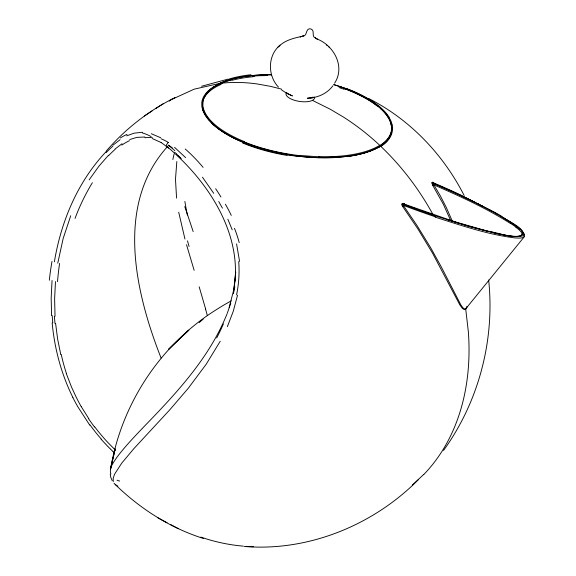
<?xml version="1.0" encoding="UTF-8"?>
<svg xmlns="http://www.w3.org/2000/svg" width="576" height="576" viewBox="0 0 576 576"><rect width="100%" height="100%" fill="white"/><g stroke="black" fill="none" stroke-linecap="round" stroke-linejoin="round"><path stroke-width="0.86" d="M202.543 106.898L202.781 101.095A95.58 38.966 8.4 0 1 203.702 98.258A95.494 39.074 8.9 0 1 219.888 83.765M202.399 104.062L202.493 102.802M431.842 182.923L432.54 185.011L443.268 204.127L450.713 220.572M229.162 307.462L233.726 289.937L235.066 280.966L235.678 271.958L233.798 289.901M55.469 281.592L54.619 298.886L55.044 316.202M52.049 280.476L51.178 298.037L51.595 315.626M176.832 161.532L175.486 179.201L176.566 198.122M345.355 88.819L345.377 88.272M54.382 261.792C61.106 221.314 77.738 181.606 106.207 151.582M57.758 263.189L63.158 238.507L70.733 215.741M235.066 280.966L235.08 280.872C239.645 228.42 205.654 178.891 167.069 146.614L166.507 144.778L168.185 142.43M202.594 102.06L202.781 101.095M227.124 313.654C209.347 358.207 175.91 393.782 143.006 427.666C133.812 437.378 124.488 447.048 116.525 457.819C113.522 462.506 108.72 468.065 110.866 473.969M237.557 295.164L233.266 311.278L227.347 326.678M334.584 83.203C345.47 66.722 334.001 45.475 316.937 38.952L317.484 39.326L315.36 37.822L315.691 38.095C310.86 36.778 315.461 30.65 310.946 28.966C305.165 27.439 307.699 36.54 302.731 36.058L303.617 35.762L300.154 36.914L301.37 36.511C293.443 38.189 285.156 40.32 279.13 46.08M115.229 448.862L110.678 468.382C121.86 402.984 161.086 343.75 217.606 308.88A435.442 288.922 39.4 0 1 231.336 300.845M110.448 469.303L114.098 453.679M230.796 303.091L227.39 312.955M467.086 306.634L465.826 309.096L464.227 309.607L462.37 308.34L459.914 305.042L432.612 253.282L417.91 228.953L402.653 206.474L403.567 205.812L416.729 225.079L430.74 247.846L441.425 267.149L460.922 305.064L462.859 307.728L464.53 309.002L465.862 308.671L466.978 306.727M345.377 88.769L345.744 88.394M220.219 341.244L206.23 364.19L188.186 388.368L169.639 409.968L133.848 448.661L121.745 463.118L114.545 474.257L113.191 478.181L113.256 481.594M435.103 217.123C461.347 225.446 487.735 234.598 515.203 237.931C517.781 237.96 525.679 239.242 524.462 234.461M432.706 182.52L432.382 183.017A0.842 0.749 31.2 0 1 431.906 182.7L432.23 182.203A0.842 0.749 30.1 0 0 432.706 182.52A628.618 399.334 3.5 0 1 460.195 194.76L495.058 212.501A253.051 131.054 10.5 0 1 501.394 216.137C506.664 221.083 524.376 226.944 523.649 235.606C512.107 239.206 499.853 232.56 488.261 231.516M89.165 179.813L98.921 166.19L108.518 155.232M443.549 450.418C478.8 401.645 494.993 339.804 488.65 279.994M379.08 147.262L379.354 146.894M379.541 146.65L379.915 146.153M332.921 85.738C327.067 93.802 317.153 97.985 307.368 98.251L313.394 97.114M524.462 236.542L465.862 308.671A0.85 0.684 45.1 0 0 465.739 309.19L468.382 332.028A253.62 185.71 55.3 0 1 423.835 474.458M244.008 141.595L243.353 142.344M106.294 151.063C125.287 128.923 148.81 110.642 174.902 97.618M280.051 45.216C267.538 55.361 267.494 75.823 278.496 87.113M166.99 147.161C114.941 205.315 135.468 292.918 161.078 358.049M418.133 479.938C373.111 525.197 308.354 551.722 244.282 546.466M278.021 47.124L278.978 46.224M412.301 485.035L423.785 474.415M112.91 145.224L120.06 139.702M199.159 322.639L203.191 319.147M115.085 149.004L122.054 143.705M169.25 101.153L171.389 99.59L194.198 89.158L219.636 83.426M144.245 116.042L151.992 111.017M155.952 108.41L163.058 103.802M405.806 205.178L406.541 205.344M126.727 135.842L134.107 133.164L142.474 132.271M129.744 139.536L136.865 137.369L144.936 137.016M405.454 204.775L403.682 203.414L402.199 203.738A0.871 0.641 69 0 0 402.581 204.149A363.197 129.787 12.8 0 0 435.571 215.978L469.166 226.469L497.218 233.611M492.638 232.279L488.318 231.228A173.93 70.502 12.9 0 1 483.545 230.004L459.086 222.984A318.694 117.194 12.8 0 1 450 220.126L403.43 203.81L402.581 204.149M201.564 86.256L228.218 79.07M310.306 98.014L312.926 97.682M252.526 76.219L255.578 75.953A95.386 38.599 8.5 0 1 260.77 75.629M253.541 76.126L254.556 76.039M318.953 156.83L299.65 155.426M318.902 157.658L317.635 157.615M319.118 157.752L315.727 157.543M317.203 157.687L311.234 157.306M313.805 157.45L315.72 157.543M314.446 157.486L315.086 157.522M313.805 157.457L311.875 157.342M312.034 157.435L309.298 157.169L309.938 157.219M310.738 157.356L308.65 157.126M308.779 157.212L306.058 156.917M308.131 157.162L304.754 156.802L305.51 156.946M306.706 156.974L307.354 157.025M304.855 156.888L297.612 156.024A95.508 39.276 8.7 0 1 292.507 155.34L287.41 154.534M304.2 156.823L299.606 156.341M302.155 156.542L302.803 156.607M300.197 156.334L300.852 156.406M508.903 235.526C518.321 238.018 530.258 235.584 516.794 226.62A85.781 40.27 12.8 0 0 511.034 222.559C486.23 206.784 459.288 194.71 432.382 183.017M508.421 235.735L498.01 233.798M501.696 234.533C508.63 236.376 533.124 239.746 515.959 227.369M500.594 234.331L501.242 234.461M500.191 234.23L497.304 233.647M497.707 233.712L495.194 233.186M495.259 233.172L492.559 232.553M281.462 89.114L270.295 86.306L257.242 83.966A204.372 152.899 55.2 0 0 220.471 83.311M168.66 147.348L167.069 146.614M465.214 225.173L483.516 230.306A173.369 71.784 12.8 0 0 488.254 231.545M463.385 224.626L464.602 224.986M461.57 224.071L462.78 224.438M151.301 133.74L160.74 137.75M459.151 223.337L460.361 223.704M447.214 219.564L449.374 220.262M152.309 138.571L161.453 142.661M429.466 213.61L432.274 214.582M203.443 538.474C170.165 527.976 140.155 508.745 115.214 484.495L114.026 483.199M426.83 212.688L428.76 213.365M425.542 212.242L421.056 210.65M413.446 207.9L415.973 208.822M408.42 206.042L410.926 206.971M408.11 205.927L406.858 205.459M291.744 95.645L292.435 95.904L287.258 93.643L281.477 89.856M434.347 183.614L451.454 191.131A620.309 393.602 3.7 0 1 460.411 195.35M312.422 100.368L330.408 109.325L343.447 117.065A205.056 153.907 54.8 0 1 379.807 145.368L380.009 145.656M460.469 195.3L475.466 202.586M291.161 95.378L287.978 93.614M404.345 204.062L405.23 204.588A6.271 4.414 34.4 0 1 405.914 205.114M478.044 203.89L479.981 204.876M481.435 205.625L482.882 206.374M117.857 486.194L115.214 484.495M368.482 98.41C409.788 119.311 443.174 154.282 464.105 195.408M157.939 517.86L167.047 522.698M170.914 524.736L178.43 528.718M490.09 210.197L491.515 210.974M433.008 182.549L433.735 183.067A4.867 1.872 38.8 0 1 434.282 183.542M503.244 217.678L505.483 219.038M506.225 219.499L508.205 220.738M508.702 221.062L509.206 221.378M509.702 221.702L510.199 222.026M510.271 223.373C486.144 208.102 460.015 196.294 433.901 184.889A5.998 2.167 39.2 0 1 433.339 184.32L432.734 183.636M510.689 222.35L512.122 223.308M512.568 223.61L513.446 224.215M513.886 224.525L514.325 224.834M514.757 225.137L515.182 225.446M516.341 226.296L516.715 226.584M517.09 226.865L517.464 227.153M376.927 105.509L377.546 105.998A95.429 38.729 8.9 0 1 381.031 108.958M287.158 92.988L287.546 93.305M518.846 228.254L520.387 229.572M326.362 44.82L327.348 45.634M328.32 46.44L329.422 47.354M174.557 147.341L185.645 157.637M174.823 152.23L175.284 152.626M176.206 153.425L176.666 153.828M176.666 154.397L181.087 158.594L177.35 155.038M113.875 452.383L112.86 451.418M115.661 450.374L108.079 442.721A229.198 204.07 -71.8 0 1 94.687 426.809M112.529 451.094L110.52 449.136M211.55 122.674L213.235 124.279A95.602 39.154 8.4 0 1 211.558 122.674A95.508 39.11 8.4 0 1 209.534 120.521L208.613 119.441M110.196 448.812L108.223 446.832M521.683 230.789L522.605 231.746M107.885 446.486L106.524 445.075M106.178 444.715L105.487 443.988M105.142 443.621L101.095 439.193M209.059 119.981L209.527 120.521M522.792 231.962L523.145 232.38M523.31 232.589L523.634 233.014M202.464 177.206L213.754 193.334M89.741 425.131L78.034 407.117A199.116 174.607 -75.7 0 1 72.85 397.526M88.783 418.68L81.245 406.613M523.778 233.23L524.297 234.108M388.915 117.13L390.982 121.061L392.206 124.978M388.058 116.69L390.096 120.586L391.298 124.452M388.195 117.353L388.663 118.138M432.814 185.486L433.901 184.889L440.402 195.977L446.278 207.418L452.218 220.903M218.743 201.521L222.43 208.159M388.814 118.39L390.01 120.737M433.094 214.74C419.263 189.367 401.544 166.09 380.614 146.153L380.556 146.102A96.286 39.11 8.6 0 1 319.018 157.55M388.966 118.649L389.246 119.174M389.383 119.434L389.642 119.959M72.9 397.49C61.358 374.234 54.562 348.746 52.164 322.934M112.226 480.679L110.772 477.331L110.239 474.156M227.844 219.175L232.207 229.802M390.01 120.737L391.709 126.907A95.58 38.959 8.9 0 1 391.738 129.881A95.508 38.83 8.5 0 1 379.656 146.059M390.233 121.255L391.205 124.106M402.451 204.516L402.948 205.229A5.047 3.47 34.4 0 0 403.56 205.812M66.276 373.471L71.561 387.18L76.147 397.08A197.381 173.866 -74.8 0 0 81.223 406.62M203.789 109.922L202.86 105.984L202.838 102.161A95.263 38.7 8.5 0 1 220.702 83.419M202.738 110.304L201.802 106.322L201.787 102.463A96.228 39.089 8.4 0 1 219.946 83.556M194.134 270.302L186.53 244.721M199.166 286.783L205.646 309.031M202.543 106.891L203.436 110.592A95.702 39.074 8.6 0 0 208.512 119.441M184.946 239.018L178.704 212.191M236.585 243.9L239.573 261.418M220.342 84.557L220.183 83.894L221.422 83.347A95.105 38.887 8.7 0 1 231.07 80.028M60.775 354.586L57.629 339.106L55.598 323.395M391.579 125.899L391.709 126.907M253.397 546.718A115.43 75.658 8.5 0 1 245.873 546.343M243.36 546.149A115.43 75.658 8.5 0 1 200.866 537.077M168.408 145.073A188.057 73.562 72.9 0 1 172.282 147.845M161.1 138.766A181.937 77.234 77.6 0 1 168.422 142.481M234.814 286.697A93.557 79.142 -80 0 1 233.381 293.695M392.09 124.963A96.228 39.377 8.9 0 1 380.866 146.239M402.703 206.402A2.693 1.814 57.7 0 1 401.789 204.43M403.43 203.81A0.871 0.641 68.5 0 1 403.049 203.4M435.434 216.85A363.6 129.766 12.9 0 1 403.97 205.582M495.295 213.17A253.303 133.034 10.3 0 1 496.577 213.89M500.386 216.086A253.303 133.034 10.3 0 1 501.638 216.821M510.473 223.308A85.27 38.93 13.3 0 1 516.197 227.318M458.51 223.186A318.118 118.044 12.7 0 1 450.778 220.759M432.77 183.636A1.584 0.59 39 0 1 432.497 183.283M403.661 203.81A1.649 1.138 34.1 0 1 404.33 204.098M161.179 142.56A186.113 73.814 74 0 1 168.473 148.147M168.516 145.368A192.341 72.95 71.6 0 1 174.809 150.61M142.474 132.977A155.966 70.459 87 0 1 151.092 136.584M120.305 137.974A103.464 43.171 -68.9 0 1 127.015 134.417M106.2 152.561A105.35 42.07 -66.5 0 1 112.831 146.167M57.528 281.7A253.678 217.958 62.3 0 1 59.602 263.39M52.776 322.884A250.243 239.458 12.1 0 1 52.2 315.598M101.239 439.042A226.022 201.247 -71 0 1 90 424.894M401.882 204.062A1.195 0.814 57.4 0 1 402.005 203.854M432.756 182.182A2.592 1.138 57.1 0 1 433.872 183.442M119.65 481.054A229.054 35.95 -18.7 0 1 117.014 480.197M223.402 323.899A155.117 101.311 -75.7 0 1 216.698 337.939M238.716 261.576A98.806 81.778 -80.9 0 1 236.556 294.934M234.468 228.283A117.864 93.384 -84.4 0 1 239.22 242.654M225.396 204.206A155.16 100.195 86 0 1 231.278 215.417M215.647 188.741A174.758 93.082 79.6 0 1 220.954 196.992M185.22 148.982A194.774 78.502 72.1 0 1 203.112 167.357M205.574 309.096A219.499 74.714 78.2 0 1 207.317 315.547M184.745 206.604A246.629 22.219 74.8 0 1 193.154 231.602M189.072 246.449A254.599 77.954 65.1 0 1 187.502 240.862M187.402 214.992A229.932 131.695 52 0 1 184.882 201.413M172.858 159.53A215.474 143.719 40.8 0 1 174.125 153.886M94.514 426.967A215.345 192.571 -70 0 1 88.618 418.824M66.398 373.421A224.071 208.454 -55.1 0 1 61.222 354.442M54.979 323.438A246.665 236.304 8.3 0 1 54.439 316.231M49.356 280.253A249.372 222.214 54.4 0 1 52.006 261.439M75.024 218.455A241.79 195.962 69.3 0 1 92.376 182.722M108.526 155.722A101.858 41.155 -66.8 0 1 115.049 149.458M121.86 145.08A100.375 41.184 -67.2 0 1 129.499 140.652M144.929 137.75A154.44 72.648 -86.4 0 1 152.374 137.729M391.608 129.866A95.551 39.413 9.4 0 1 380.75 146.455M380.11 146.225A95.551 39.29 8.8 0 1 349.106 156.326M379.987 146.174A95.508 38.995 8.7 0 1 348.898 156.168M219.492 83.362A96.278 39.398 8.7 0 1 271.267 74.765M345.161 88.927A95.551 38.779 8.9 0 1 377.266 106.034M339.062 87.559A95.544 37.987 9 0 1 344.333 89.402M243.655 142.423A95.515 39.002 8.6 0 1 213.163 124.286M345.355 88.877A95.515 39.002 8.6 0 1 376.927 105.61M339.199 86.414A95.472 39.218 8.6 0 1 345.6 88.675M203.998 98.316A95.544 38.506 8 0 1 221.213 84.334M287.179 155.419A95.544 39.938 8.3 0 1 242.59 142.942M243.49 142.51A95.551 39.161 8.4 0 1 212.947 124.308M287.474 154.26A95.508 38.686 8.7 0 1 244.094 142.214M381.42 108.922A95.666 39.168 8.3 0 1 388.483 117.353M380.902 108.972A95.702 38.995 8.8 0 1 388.102 117.353M345.888 88.315A96.278 39.29 8.6 0 1 389.038 117.137M333.576 84.614A96.221 38.923 8.8 0 1 345.434 88.574M260.482 75.305A95.666 39.506 8.8 0 1 266.926 75.103M260.863 75.73A95.71 38.902 8.6 0 1 267.25 75.557M231.703 80.388A95.702 38.736 8.5 0 1 253.087 76.73M229.248 79.02A95.76 40.493 9.4 0 1 250.913 74.75M220.385 83.441A95.364 38.743 8.5 0 1 230.609 79.783M338.472 156.859A95.666 38.549 8.6 0 1 318.694 157.262M338.818 157.205A95.378 39.161 8.8 0 0 343.354 156.787L345.571 156.542A95.609 39.276 8.8 0 0 348.818 156.103M338.926 157.306A95.695 39.161 8.7 0 1 318.96 157.774M299.621 156.586A96.235 39.542 8.6 0 1 243.007 142.51M243.511 142.265A96.286 39.211 8.8 0 1 202.838 110.311M208.951 119.426A95.666 38.887 9 0 1 203.616 110.599M314.482 97.02A14.422 5.681 8.7 0 1 299.016 101.347A14.422 5.681 8.7 0 1 286.553 92.441M220.363 83.275A95.299 38.938 8.7 0 1 271.598 74.794M391.212 124.445A95.27 38.916 8.8 0 1 379.98 145.447M345.593 88.373A95.27 38.916 8.8 0 1 388.159 117.086M379.706 145.346A95.306 38.714 8.6 0 1 318.874 156.679M244.267 141.559A95.306 38.714 8.6 0 1 203.947 110.074M334.102 84.686A95.263 38.578 8.7 0 1 345.103 88.38M299.657 155.614A95.27 39.038 8.6 0 1 243.756 141.718M181.447 337.032L168.487 349.394L188.834 330.134L181.447 337.032"/></g></svg>
